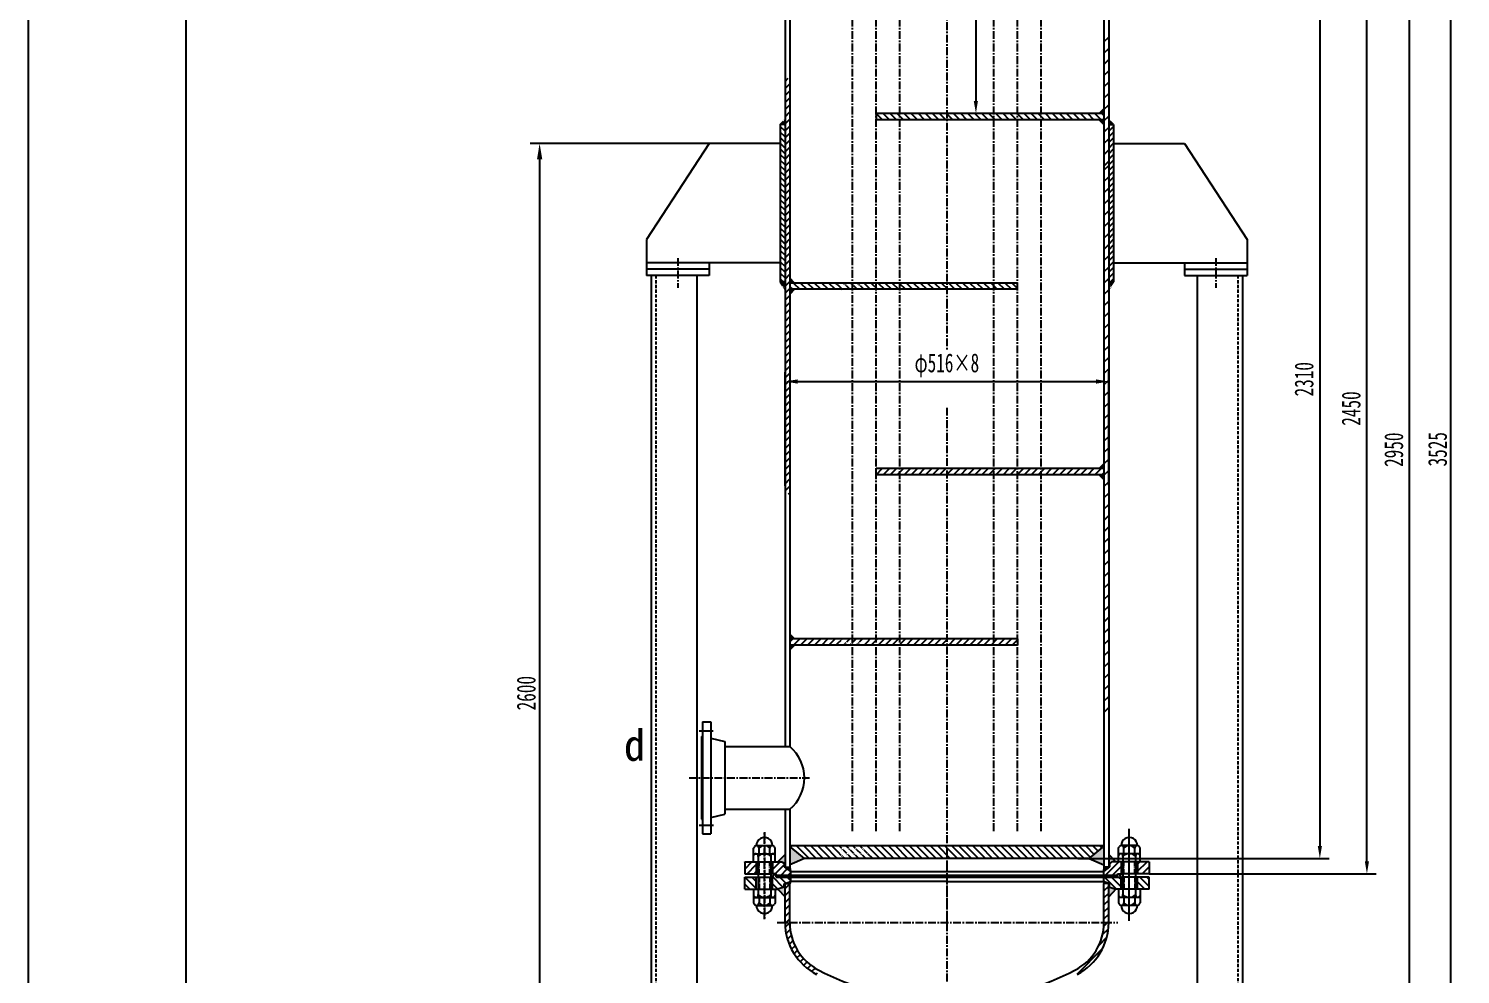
# Model space of a CAD drawing. Extents: x -3808 to -3214, y -2051 to -1631.
# Drawn here: x -3808.4 to -3580.6, y -1907.8 to -1757.4 of the extents above; entities that cross this region are included whole.
import ezdxf

# ---------------------------------------------------------------- set-up
doc = ezdxf.new("R2010")
doc.units = 0
doc.header["$MEASUREMENT"] = 0
for name, pattern in [('ACAD_ISO02W100', [15, 12, -3]), ('CENTER', [2, 1.25, -0.25, 0.25, -0.25]), ('CENTER2', [1.125, 0.75, -0.125, 0.125, -0.125]), ('DASHED', [0.75, 0.5, -0.25])]:
    doc.linetypes.add(name, pattern=pattern)
doc.layers.get('0').update_dxf_attribs({"linetype": 'CONTINUOUS'})
doc.layers.get('DEFPOINTS').update_dxf_attribs({"linetype": 'CONTINUOUS'})
for name, color, linetype in [('1', 1, 'CENTER2'), ('3', 5, 'CENTER'), ('4', 4, 'CONTINUOUS'), ('BORDER', 2, 'ACAD_ISO02W100')]:
    doc.layers.add(name, color=color, linetype=linetype)
doc.styles.get("Standard").update_dxf_attribs({"font": 'SimSun.ttf', "width": 0.67})
doc.styles.add('STYLE1', font='SimSun.ttf', dxfattribs={"width": 0.67})
doc.dimstyles.new('STANDARD$0', dxfattribs={"dimscale": 8, "dimtxt": 3, "dimasz": 2, "dimexe": 1.5, "dimexo": 0, "dimgap": 1, "dimtad": 1, "dimdec": 1, "dimdsep": 46, "dimtxsty": 'STYLE1', "dimcen": 0, "dimclrd": 4, "dimclre": 4, "dimclrt": 4, "dimadec": 0, "dimazin": 0, "dimtfac": 1, "dimtdec": 4, "dimtmove": 0, "dimatfit": 0, "dimfxl": 0, "dimtolj": 1, "dimtzin": 0, "dimarcsym": 0})
pattern_1 = [(45, (-3844.4306, -2067.9234), (-0.561266, 0.561266), [])]
pattern_2 = [(135, (-3844.4306, -2067.9234), (-0.561266, -0.561266), [])]
pattern_3 = [(45, (-3822.14995, -2050.26454), (-0.561266, 0.561266), [])]
pattern_4 = [(45, (-3822.15, -2050.2645), (-0.8980256, 0.8980256), [])]

# ---------------------------------------------------------------- blocks, each defined once
blk = doc.blocks.new('*D84')
at = {"color": 4, "linetype": 'ByBlock'}
for p, q in [((-3657.51, -1732.34), (-3659.2, -1732.34)), ((-3657.7, -1734.34), (-3657.7, -1768.87)), ((-3655.63, -1770.87), (-3659.2, -1770.87))]:
    blk.add_line(p, q, dxfattribs=at)
for points in [[(-3658.04, -1734.34), (-3657.37, -1734.34), (-3657.7, -1732.34)], [(-3658.04, -1768.87), (-3657.37, -1768.87), (-3657.7, -1770.87)]]:
    blk.add_solid(points, dxfattribs=at)
at = {"layer": 'DEFPOINTS', "color": 0, "linetype": 'ByBlock'}
for p in [(-3657.51, -1732.34), (-3657.7, -1770.87), (-3655.63, -1770.87)]:
    blk.add_point(p, dxfattribs=at)
at = {"color": 4, "linetype": 'ByBlock', "insert": (-3660.2, -1749.3), "char_height": 3, "attachment_point": 5, "rotation": 90, "style": 'STYLE1'}
blk.add_mtext('\\A1;480', dxfattribs=at)
blk = doc.blocks.new('*D85')
at = {"color": 4, "linetype": 'ByBlock'}
for p, q in [((-3688.07, -1830.11), (-3688.07, -1812)), ((-3686.07, -1813.5), (-3638.57, -1813.5)), ((-3636.57, -1830.01), (-3636.57, -1812))]:
    blk.add_line(p, q, dxfattribs=at)
for points in [[(-3686.07, -1813.17), (-3686.07, -1813.84), (-3688.07, -1813.5)], [(-3638.57, -1813.17), (-3638.57, -1813.84), (-3636.57, -1813.5)]]:
    blk.add_solid(points, dxfattribs=at)
at = {"layer": 'DEFPOINTS', "color": 0, "linetype": 'ByBlock'}
for p in [(-3636.57, -1813.5), (-3688.07, -1830.11), (-3636.57, -1830.01)]:
    blk.add_point(p, dxfattribs=at)
at = {"color": 4, "linetype": 'ByBlock', "insert": (-3662.32, -1810.94), "char_height": 3, "attachment_point": 5, "style": 'STYLE1'}
blk.add_mtext('\\A1;φ516×8', dxfattribs=at)
blk = doc.blocks.new('*D88')
at = {"color": 4, "linetype": 'ByBlock'}
for p, q in [((-3700.13, -1775.64), (-3728.63, -1775.64)), ((-3727.13, -1778.14), (-3727.13, -1949.39)), ((-3700.13, -1951.89), (-3728.63, -1951.89))]:
    blk.add_line(p, q, dxfattribs=at)
for points in [[(-3727.54, -1778.14), (-3726.71, -1778.14), (-3727.13, -1775.64)], [(-3727.54, -1949.39), (-3726.71, -1949.39), (-3727.13, -1951.89)]]:
    blk.add_solid(points, dxfattribs=at)
at = {"layer": 'DEFPOINTS', "color": 0, "linetype": 'ByBlock'}
for p in [(-3700.13, -1775.64), (-3727.13, -1951.89), (-3700.13, -1951.89)]:
    blk.add_point(p, dxfattribs=at)
at = {"color": 4, "linetype": 'ByBlock', "insert": (-3729.25, -1863.07), "char_height": 3, "attachment_point": 5, "rotation": 90, "style": 'STYLE1'}
blk.add_mtext('\\A1;2600', dxfattribs=at)
blk = doc.blocks.new('*D93')
at = {"color": 4, "linetype": 'ByBlock'}
for p, q in [((-3599.64, -1707.64), (-3587.19, -1707.64)), ((-3588.69, -1910.81), (-3588.69, -1709.64)), ((-3600.34, -1912.81), (-3587.19, -1912.81))]:
    blk.add_line(p, q, dxfattribs=at)
for points in [[(-3589.02, -1709.64), (-3588.35, -1709.64), (-3588.69, -1707.64)], [(-3589.02, -1910.81), (-3588.35, -1910.81), (-3588.69, -1912.81)]]:
    blk.add_solid(points, dxfattribs=at)
at = {"layer": 'DEFPOINTS', "color": 0, "linetype": 'ByBlock'}
for p in [(-3599.64, -1707.64), (-3588.69, -1707.64), (-3600.34, -1912.81)]:
    blk.add_point(p, dxfattribs=at)
at = {"color": 4, "linetype": 'ByBlock', "insert": (-3591.19, -1824.35), "char_height": 3, "attachment_point": 5, "rotation": 90, "style": 'STYLE1'}
blk.add_mtext('\\A1;2950', dxfattribs=at)
blk = doc.blocks.new('*D94')
at = {"color": 4, "linetype": 'ByBlock'}
for p, q in [((-3644.53, -1692.79), (-3580.61, -1692.79)), ((-3582.11, -1949.39), (-3582.11, -1695.29)), ((-3590.02, -1951.89), (-3580.61, -1951.89))]:
    blk.add_line(p, q, dxfattribs=at)
for points in [[(-3582.52, -1695.29), (-3581.69, -1695.29), (-3582.11, -1692.79)], [(-3582.52, -1949.39), (-3581.69, -1949.39), (-3582.11, -1951.89)]]:
    blk.add_solid(points, dxfattribs=at)
at = {"layer": 'DEFPOINTS', "color": 0, "linetype": 'ByBlock'}
for p in [(-3644.53, -1692.79), (-3582.11, -1692.79), (-3590.02, -1951.89)]:
    blk.add_point(p, dxfattribs=at)
at = {"color": 4, "linetype": 'ByBlock', "insert": (-3584.23, -1824.28), "char_height": 3, "attachment_point": 5, "rotation": 90, "style": 'STYLE1'}
blk.add_mtext('\\A1;3525', dxfattribs=at)
blk = doc.blocks.new('*D95')
at = {"color": 4, "linetype": 'ByBlock'}
for p, q in [((-3624.12, -1728.54), (-3593.98, -1728.54)), ((-3595.48, -1889.79), (-3595.48, -1730.54)), ((-3630.15, -1891.79), (-3593.98, -1891.79))]:
    blk.add_line(p, q, dxfattribs=at)
for points in [[(-3595.81, -1730.54), (-3595.14, -1730.54), (-3595.48, -1728.54)], [(-3595.81, -1889.79), (-3595.14, -1889.79), (-3595.48, -1891.79)]]:
    blk.add_solid(points, dxfattribs=at)
at = {"layer": 'DEFPOINTS', "color": 0, "linetype": 'ByBlock'}
for p in [(-3624.12, -1728.54), (-3595.48, -1728.54), (-3630.15, -1891.79)]:
    blk.add_point(p, dxfattribs=at)
at = {"color": 4, "linetype": 'ByBlock', "insert": (-3597.98, -1817.8), "char_height": 3, "attachment_point": 5, "rotation": 90, "style": 'STYLE1'}
blk.add_mtext('\\A1;2450', dxfattribs=at)
blk = doc.blocks.new('*D100')
at = {"color": 4, "linetype": 'ByBlock'}
for p, q in [((-3641.49, -1732.34), (-3601.47, -1732.34)), ((-3602.97, -1734.34), (-3602.97, -1887.37)), ((-3641.49, -1889.37), (-3601.47, -1889.37))]:
    blk.add_line(p, q, dxfattribs=at)
for points in [[(-3603.3, -1734.34), (-3602.63, -1734.34), (-3602.97, -1732.34)], [(-3603.3, -1887.37), (-3602.63, -1887.37), (-3602.97, -1889.37)]]:
    blk.add_solid(points, dxfattribs=at)
at = {"layer": 'DEFPOINTS', "color": 0, "linetype": 'ByBlock'}
for p in [(-3641.49, -1732.34), (-3641.49, -1889.37), (-3602.97, -1889.37)]:
    blk.add_point(p, dxfattribs=at)
at = {"color": 4, "linetype": 'ByBlock', "insert": (-3605.47, -1813.14), "char_height": 3, "attachment_point": 5, "rotation": 90, "style": 'STYLE1'}
blk.add_mtext('\\A1;2310', dxfattribs=at)

msp = doc.modelspace()

# ---------------------------------------------------------------- hatches: boundary and pattern name
at = {"layer": '1'}
h = msp.add_hatch(dxfattribs=at)
h.set_pattern_fill('ANSI31', color=256, scale=0.4, style=0)
h.set_pattern_definition(pattern_4)
h.paths.add_polyline_path([(-3636.572, -1758.358), (-3637.322, -1758.358), (-3637.322, -1759.178), (-3637.322, -1773.549), (-3636.572, -1773.549)])
h = msp.add_hatch(dxfattribs=at)
h.set_pattern_fill('ANSI31', color=256, scale=0.25, style=0)
h.set_pattern_definition(pattern_3)
h.paths.add_polyline_path([(-3687.322, -1765.265), (-3688.072, -1765.265), (-3688.072, -1793.589), (-3687.322, -1793.15)])
h = msp.add_hatch(color=256, dxfattribs=at)
h.paths.add_polyline_path([(-3637.322, -1770.868), (-3637.322, -1770.118), (-3638.072, -1770.868)])
h.paths.add_polyline_path([(-3638.072, -1771.868), (-3637.322, -1772.618), (-3637.322, -1771.868)])
for points in [[(-3688.072, -1772.64), (-3688.822, -1772.64), (-3688.072, -1771.876)], [(-3636.572, -1772.64), (-3635.822, -1772.64), (-3636.572, -1771.876)], [(-3688.822, -1797.64), (-3688.072, -1797.64), (-3688.072, -1798.817)], [(-3635.822, -1797.64), (-3636.572, -1797.64), (-3636.572, -1798.817)], [(-3687.322, -1890.371), (-3684.986, -1889.371), (-3687.072, -1887.621), (-3687.072, -1887.371), (-3687.322, -1887.371)], [(-3637.322, -1890.371), (-3637.322, -1887.371), (-3637.572, -1887.371), (-3637.572, -1887.621), (-3639.657, -1889.371)], [(-3688.072, -1890.215), (-3688.197, -1890.135), (-3688.197, -1890.684), (-3687.23, -1891.407), (-3687.322, -1890.748), (-3688.072, -1890.748)], [(-3636.447, -1890.684), (-3636.447, -1890.135), (-3636.572, -1890.215), (-3636.572, -1890.748), (-3637.322, -1890.748), (-3637.413, -1891.407)]]:
    msp.add_hatch(color=256, dxfattribs=at).paths.add_polyline_path(points)
h = msp.add_hatch(dxfattribs=at)
h.set_pattern_fill('ANSI31', color=256, scale=0.25, angle=90, style=0)
h.set_pattern_definition([(135, (-4165.4668, -2025.476), (-0.561266, -0.561266), [])])
h.paths.add_polyline_path([(-3669.822, -1771.868), (-3669.822, -1770.868), (-3673.572, -1770.868), (-3673.572, -1771.868)])
h.paths.add_polyline_path([(-3669.822, -1770.868), (-3669.822, -1771.868), (-3662.322, -1771.868), (-3662.322, -1770.868)])
h.paths.add_polyline_path([(-3662.322, -1770.868), (-3662.322, -1771.868), (-3654.822, -1771.868), (-3654.822, -1770.868)])
h.paths.add_polyline_path([(-3654.822, -1770.868), (-3654.822, -1771.868), (-3651.072, -1771.868), (-3651.072, -1770.868)])
h.paths.add_polyline_path([(-3651.072, -1770.868), (-3651.072, -1771.868), (-3647.322, -1771.868), (-3647.322, -1770.868)])
h.paths.add_polyline_path([(-3647.322, -1770.868), (-3647.322, -1771.868), (-3637.322, -1771.868), (-3637.322, -1770.868)])
h = msp.add_hatch(dxfattribs=at)
h.set_pattern_fill('ANSI31', color=256, scale=0.2, style=0)
h.set_pattern_definition([(135, (-3485.56776, -2031.8556), (0.4490128, 0.4490128), [])])
h.paths.add_polyline_path([(-3688.822, -1772.64), (-3688.072, -1772.64), (-3688.072, -1797.64), (-3688.822, -1797.64)])
h = msp.add_hatch(dxfattribs=at)
h.set_pattern_fill('ANSI31', color=256, scale=0.4, style=0)
h.set_pattern_definition(pattern_4)
edge = h.paths.add_edge_path()
edge.add_line((-3637.322, -1779.16), (-3636.572, -1779.16))
edge.add_line((-3636.572, -1779.16), (-3636.572, -1773.566))
edge.add_spline(control_points=[(-3636.572, -1773.566), (-3636.821, -1773.556), (-3637.071, -1773.547), (-3637.322, -1773.539)], knot_values=[53.1262942, 53.1262942, 53.1262942, 53.1262942, 53.9063796, 53.9063796, 53.9063796, 53.9063796], degree=3, periodic=0)
edge.add_line((-3637.322, -1773.539), (-3637.322, -1779.16))
h = msp.add_hatch(dxfattribs=at)
h.set_pattern_fill('ANSI31', color=256, scale=0.2, style=0)
h.set_pattern_definition([(45, (-3839.0753, -2031.8556), (-0.4490128, 0.4490128), [])])
h.paths.add_polyline_path([(-3635.822, -1772.64), (-3636.572, -1772.64), (-3636.572, -1797.64), (-3635.822, -1797.64)])
h = msp.add_hatch(dxfattribs=at)
h.set_pattern_fill('ANSI31', color=256, scale=0.4, style=0)
h.set_pattern_definition([(45, (-4508.3864, -2164.2451), (-0.8980256, 0.8980256), [])])
edge = h.paths.add_edge_path()
edge.add_spline(control_points=[(-3636.572, -1778.412), (-3636.821, -1778.402), (-3637.071, -1778.393), (-3637.322, -1778.385)], knot_values=[53.1262942, 53.1262942, 53.1262942, 53.1262942, 53.9063796, 53.9063796, 53.9063796, 53.9063796], degree=3, periodic=0)
edge.add_line((-3637.322, -1778.385), (-3637.322, -1800.64))
edge.add_line((-3637.322, -1800.64), (-3637.322, -1866.14))
edge.add_line((-3637.322, -1866.14), (-3636.572, -1866.14))
edge.add_line((-3636.572, -1866.14), (-3636.572, -1800.64))
edge.add_line((-3636.572, -1800.64), (-3636.572, -1778.412))
h = msp.add_hatch(dxfattribs=at)
h.set_pattern_fill('ANSI31', color=256, scale=0.25, style=0)
h.set_pattern_definition(pattern_3)
h.paths.add_polyline_path([(-3688.072, -1831.572), (-3687.322, -1831.399), (-3687.322, -1800.64), (-3687.322, -1790.047), (-3688.072, -1790.528), (-3688.072, -1800.64)])
h = msp.add_hatch(color=256, dxfattribs=at)
h.paths.add_polyline_path([(-3687.322, -1797.089), (-3687.322, -1797.839), (-3686.572, -1797.839)])
h.paths.add_polyline_path([(-3686.572, -1798.839), (-3687.322, -1798.839), (-3687.322, -1799.589)])
h = msp.add_hatch(dxfattribs=at)
h.set_pattern_fill('ANSI31', color=256, scale=0.25, angle=90, style=0)
h.set_pattern_definition([(135, (-4165.4668, -2013.9465), (-0.561266, -0.561266), [])])
h.paths.add_polyline_path([(-3687.322, -1797.839), (-3687.322, -1798.839), (-3679.697, -1798.839), (-3679.697, -1797.839)])
h.paths.add_polyline_path([(-3674.947, -1797.839), (-3674.947, -1798.839), (-3673.572, -1798.839), (-3673.572, -1797.839)])
h.paths.add_polyline_path([(-3673.572, -1797.839), (-3673.572, -1798.839), (-3669.822, -1798.839), (-3669.822, -1797.839)])
h.paths.add_polyline_path([(-3669.822, -1797.839), (-3669.822, -1798.839), (-3662.322, -1798.839), (-3662.322, -1797.839)])
h.paths.add_polyline_path([(-3662.322, -1797.839), (-3662.322, -1798.839), (-3654.822, -1798.839), (-3654.822, -1797.839)])
h.paths.add_polyline_path([(-3654.822, -1797.839), (-3654.822, -1798.839), (-3651.072, -1798.839), (-3651.072, -1797.839)])
h = msp.add_hatch(color=256, dxfattribs=at)
h.paths.add_polyline_path([(-3637.322, -1828.359), (-3637.322, -1829.109), (-3638.072, -1828.359)])
h.paths.add_polyline_path([(-3638.072, -1827.359), (-3637.322, -1826.609), (-3637.322, -1827.359)])
h = msp.add_hatch(dxfattribs=at)
h.set_pattern_fill('ANSI31', color=256, scale=0.25, angle=90, style=0)
h.set_pattern_definition([(225, (-4165.4668, -1573.7515), (-0.561266, 0.561266), [])])
h.paths.add_polyline_path([(-3669.822, -1827.359), (-3669.822, -1828.359), (-3673.572, -1828.359), (-3673.572, -1827.359)])
h.paths.add_polyline_path([(-3669.822, -1828.359), (-3669.822, -1827.359), (-3662.322, -1827.359), (-3662.322, -1828.359)])
h.paths.add_polyline_path([(-3662.322, -1828.359), (-3662.322, -1827.359), (-3654.822, -1827.359), (-3654.822, -1828.359)])
h.paths.add_polyline_path([(-3654.822, -1828.359), (-3654.822, -1827.359), (-3651.072, -1827.359), (-3651.072, -1828.359)])
h.paths.add_polyline_path([(-3651.072, -1828.359), (-3651.072, -1827.359), (-3647.322, -1827.359), (-3647.322, -1828.359)])
h.paths.add_polyline_path([(-3647.322, -1828.359), (-3647.322, -1827.359), (-3637.322, -1827.359), (-3637.322, -1828.359)])
h = msp.add_hatch(color=256, dxfattribs=at)
h.paths.add_polyline_path([(-3687.322, -1856.189), (-3687.322, -1855.439), (-3686.572, -1855.439)])
h.paths.add_polyline_path([(-3686.572, -1854.439), (-3687.322, -1854.439), (-3687.322, -1853.689)])
h = msp.add_hatch(dxfattribs=at)
h.set_pattern_fill('ANSI31', color=256, scale=0.25, angle=90, style=0)
h.set_pattern_definition([(225, (-4165.4668, -1639.3307), (-0.561266, 0.561266), [])])
h.paths.add_polyline_path([(-3687.322, -1855.439), (-3687.322, -1854.439), (-3679.697, -1854.439), (-3679.697, -1855.439)])
h.paths.add_polyline_path([(-3674.947, -1855.439), (-3674.947, -1854.439), (-3673.572, -1854.439), (-3673.572, -1855.439)])
h.paths.add_polyline_path([(-3673.572, -1855.439), (-3673.572, -1854.439), (-3669.822, -1854.439), (-3669.822, -1855.439)])
h.paths.add_polyline_path([(-3669.822, -1855.439), (-3669.822, -1854.439), (-3662.322, -1854.439), (-3662.322, -1855.439)])
h.paths.add_polyline_path([(-3662.322, -1855.439), (-3662.322, -1854.439), (-3654.822, -1854.439), (-3654.822, -1855.439)])
h.paths.add_polyline_path([(-3654.822, -1855.439), (-3654.822, -1854.439), (-3651.072, -1854.439), (-3651.072, -1855.439)])
h = msp.add_hatch(color=256, dxfattribs=at)
h.paths.add_polyline_path([(-3688.072, -1888.76), (-3688.072, -1888.704), (-3689.229, -1889.885), (-3688.586, -1889.885), (-3688.072, -1890.215)])
h.paths.add_polyline_path([(-3688.072, -1893.894), (-3689.23, -1894.26), (-3688.072, -1895.441)])
h = msp.add_hatch(dxfattribs=at)
h.set_pattern_fill('ANSI31', color=256, scale=0.25, angle=90, style=0)
h.set_pattern_definition([(135, (-4508.3864, -2196.7261), (-0.561266, -0.561266), [])])
h.paths.add_polyline_path([(-3680.009, -1889.371), (-3679.697, -1889.058), (-3679.697, -1887.371), (-3687.072, -1887.371), (-3687.072, -1887.621), (-3684.986, -1889.371)])
h.paths.add_polyline_path([(-3674.947, -1887.371), (-3674.947, -1889.058), (-3674.634, -1889.371), (-3673.572, -1889.371), (-3673.572, -1887.371)])
h.paths.add_polyline_path([(-3673.572, -1887.371), (-3673.572, -1889.371), (-3669.822, -1889.371), (-3669.822, -1887.371)])
h.paths.add_polyline_path([(-3669.822, -1887.371), (-3669.822, -1889.371), (-3662.322, -1889.371), (-3662.322, -1887.371)])
h.paths.add_polyline_path([(-3662.322, -1887.371), (-3662.322, -1889.371), (-3654.822, -1889.371), (-3654.822, -1887.371)])
h.paths.add_polyline_path([(-3654.822, -1887.371), (-3654.822, -1889.371), (-3651.072, -1889.371), (-3651.072, -1887.371)])
h.paths.add_polyline_path([(-3651.072, -1887.371), (-3651.072, -1889.371), (-3647.322, -1889.371), (-3647.322, -1887.371)])
h.paths.add_polyline_path([(-3647.322, -1887.371), (-3647.322, -1889.371), (-3639.657, -1889.371), (-3637.572, -1887.621), (-3637.572, -1887.371)])
h = msp.add_hatch(color=256, dxfattribs=at)
h.paths.add_polyline_path([(-3636.572, -1888.704), (-3636.572, -1890.215), (-3636.057, -1889.885), (-3635.414, -1889.885)])
h.paths.add_polyline_path([(-3635.413, -1894.26), (-3636.572, -1893.894), (-3636.572, -1895.441)])
h = msp.add_hatch(dxfattribs=at)
h.set_pattern_fill('ANSI31', color=256, scale=0.25, style=0)
h.set_pattern_definition(pattern_1)
h.paths.add_polyline_path([(-3692.656, -1891.789), (-3692.656, -1889.885), (-3693.067, -1889.885), (-3694.494, -1889.885), (-3694.494, -1891.789)])
h.paths.add_polyline_path([(-3689.5, -1891.789), (-3689.5, -1892.05), (-3687.23, -1892.05), (-3687.23, -1891.407), (-3688.197, -1890.684), (-3688.197, -1890.135), (-3688.586, -1889.885), (-3690.049, -1889.885), (-3690.049, -1891.789)])
h = msp.add_hatch(dxfattribs=at)
h.set_pattern_fill('ANSI31', color=256, scale=0.25, style=0)
h.set_pattern_definition(pattern_1)
h.paths.add_polyline_path([(-3630.149, -1889.885), (-3631.987, -1889.885), (-3631.987, -1891.789), (-3630.149, -1891.789)])
h.paths.add_polyline_path([(-3634.594, -1889.885), (-3635.005, -1889.885), (-3636.057, -1889.885), (-3636.447, -1890.135), (-3636.447, -1890.684), (-3637.413, -1891.407), (-3637.413, -1892.05), (-3635.144, -1892.05), (-3635.144, -1891.789), (-3634.594, -1891.789)])
h = msp.add_hatch(dxfattribs=at)
h.set_pattern_fill('ANSI31', color=256, scale=0.25, angle=90, style=0)
h.set_pattern_definition(pattern_2)
h.paths.add_polyline_path([(-3692.656, -1892.329), (-3694.494, -1892.329), (-3694.494, -1894.26), (-3692.656, -1894.26)])
h.paths.add_polyline_path([(-3688.197, -1893.393), (-3687.23, -1893.015), (-3687.23, -1892.329), (-3689.5, -1892.329), (-3689.5, -1891.789), (-3689.737, -1891.789), (-3690.049, -1892.329), (-3690.049, -1894.26), (-3689.23, -1894.26), (-3688.197, -1893.934)])
h = msp.add_hatch(dxfattribs=at)
h.set_pattern_fill('ANSI37', color=256, scale=0.1, style=0)
h.set_pattern_definition([(135, (-3480.21247, -2231.62148), (0.2245064, 0.2245064), []), (45, (-3480.21247, -2231.62148), (0.2245064, -0.2245064), [])])
h.paths.add_polyline_path([(-3689.5, -1892.05), (-3687.23, -1892.05), (-3687.23, -1892.329), (-3689.5, -1892.329)])
h = msp.add_hatch(color=256, dxfattribs=at)
h.paths.add_polyline_path([(-3687.322, -1893.344), (-3687.23, -1893.015), (-3688.07, -1893.344)])
h.paths.add_polyline_path([(-3688.072, -1893.344), (-3688.197, -1893.393), (-3688.197, -1893.934), (-3688.072, -1893.894)])
h = msp.add_hatch(dxfattribs=at)
h.set_pattern_fill('ANSI31', color=256, scale=0.25, angle=90, style=0)
h.set_pattern_definition([(45, (-3480.2125, -2067.9234), (0.561266, -0.561266), [])])
h.paths.add_polyline_path([(-3688.072, -1893.344), (-3687.322, -1893.015), (-3687.322, -1899.562), (-3688.072, -1899.562)])
h = msp.add_hatch(dxfattribs=at)
h.set_pattern_fill('ANSI37', color=256, scale=0.1, style=0)
h.set_pattern_definition([(45, (-3844.4306, -2231.62148), (-0.2245064, 0.2245064), []), (135, (-3844.4306, -2231.62148), (-0.2245064, -0.2245064), [])])
h.paths.add_polyline_path([(-3635.144, -1892.05), (-3637.413, -1892.05), (-3637.413, -1892.329), (-3635.144, -1892.329)])
h = msp.add_hatch(dxfattribs=at)
h.set_pattern_fill('ANSI31', color=256, scale=0.25, angle=90, style=0)
h.set_pattern_definition(pattern_2)
h.paths.add_polyline_path([(-3631.987, -1894.26), (-3630.149, -1894.26), (-3630.149, -1892.329), (-3631.987, -1892.329)])
h.paths.add_polyline_path([(-3634.594, -1892.329), (-3637.413, -1892.329), (-3637.413, -1893.015), (-3636.447, -1893.393), (-3636.447, -1893.934), (-3635.413, -1894.26), (-3634.594, -1894.26)])
h = msp.add_hatch(color=256, dxfattribs=at)
h.paths.add_polyline_path([(-3637.413, -1893.015), (-3637.322, -1893.344), (-3636.573, -1893.344)])
h.paths.add_polyline_path([(-3636.447, -1893.393), (-3636.572, -1893.344), (-3636.572, -1893.894), (-3636.447, -1893.934)])
h = msp.add_hatch(dxfattribs=at)
h.set_pattern_fill('ANSI31', color=256, scale=0.25, style=0)
h.set_pattern_definition(pattern_1)
h.paths.add_polyline_path([(-3636.572, -1893.344), (-3637.322, -1893.344), (-3637.322, -1899.562), (-3636.572, -1899.562)])
h = msp.add_hatch(dxfattribs=at)
h.set_pattern_fill('ANSI31', color=256, scale=0.25, style=0)
h.set_pattern_definition(pattern_1)
h.paths.add_polyline_path([(-3687.322, -1899.562), (-3688.072, -1899.562, 0.2809523), (-3683.051, -1907.791), (-3682.708, -1907.124, -0.2809523)])
h = msp.add_hatch(dxfattribs=at)
h.set_pattern_fill('ANSI31', color=256, scale=0.25, style=0)
h.set_pattern_definition(pattern_1)
h.paths.add_polyline_path([(-3636.572, -1899.562), (-3637.322, -1899.562, -0.2809523), (-3641.935, -1907.124), (-3641.592, -1907.791, 0.2809523)])

# ---------------------------------------------------------------- linework, layer by layer
for p, q in [((-3688.072, -1729.646), (-3688.072, -1765.265)), ((-3687.322, -1729.646), (-3687.322, -1765.265)), ((-3637.322, -1751.874), (-3637.322, -1800.64)), ((-3636.572, -1751.874), (-3636.572, -1800.64)), ((-3688.072, -1765.265), (-3688.072, -1800.64)), ((-3687.322, -1765.265), (-3687.322, -1800.64)), ((-3638.072, -1770.868), (-3637.322, -1770.118)), ((-3637.322, -1770.868), (-3673.572, -1770.868)), ((-3673.572, -1770.868), (-3673.572, -1771.868)), ((-3637.322, -1771.868), (-3673.572, -1771.868)), ((-3638.072, -1771.868), (-3637.322, -1772.618)), ((-3688.822, -1772.64), (-3688.822, -1797.64)), ((-3635.822, -1772.64), (-3635.822, -1797.64)), ((-3710.134, -1790.89), (-3710.134, -1795.64)), ((-3614.509, -1790.89), (-3614.509, -1795.64)), ((-3700.134, -1794.64), (-3700.134, -1795.64)), ((-3624.509, -1794.64), (-3624.509, -1795.64)), ((-3710.134, -1795.64), (-3710.134, -1796.64)), ((-3700.134, -1795.64), (-3700.134, -1796.64)), ((-3686.572, -1797.839), (-3687.322, -1797.089)), ((-3624.509, -1795.64), (-3624.509, -1796.64)), ((-3614.509, -1795.64), (-3614.509, -1796.64)), ((-3679.697, -1797.839), (-3687.322, -1797.839)), ((-3679.697, -1798.839), (-3687.322, -1798.839)), ((-3686.572, -1798.839), (-3687.322, -1799.589)), ((-3674.947, -1797.839), (-3679.697, -1797.839)), ((-3674.947, -1798.839), (-3679.697, -1798.839)), ((-3651.072, -1797.839), (-3674.947, -1797.839)), ((-3651.072, -1797.839), (-3674.947, -1797.839)), ((-3651.072, -1798.839), (-3674.947, -1798.839)), ((-3651.072, -1798.839), (-3651.072, -1797.839)), ((-3688.072, -1800.64), (-3688.072, -1871.574)), ((-3687.322, -1800.64), (-3687.322, -1871.574)), ((-3637.322, -1800.64), (-3637.322, -1890.748)), ((-3636.572, -1800.64), (-3636.572, -1890.756)), ((-3638.072, -1827.359), (-3637.322, -1826.609)), ((-3637.322, -1827.359), (-3673.572, -1827.359)), ((-3673.572, -1828.359), (-3673.572, -1827.359)), ((-3637.322, -1828.359), (-3673.572, -1828.359)), ((-3638.072, -1828.359), (-3637.322, -1829.109)), ((-3686.572, -1854.439), (-3687.322, -1853.689)), ((-3679.697, -1854.439), (-3687.322, -1854.439)), ((-3674.947, -1854.439), (-3679.697, -1854.439)), ((-3651.072, -1854.439), (-3674.947, -1854.439)), ((-3651.072, -1854.439), (-3651.072, -1855.439)), ((-3679.697, -1855.439), (-3687.322, -1855.439)), ((-3686.572, -1855.439), (-3687.322, -1856.189)), ((-3674.947, -1855.439), (-3679.697, -1855.439)), ((-3651.072, -1855.439), (-3674.947, -1855.439)), ((-3651.072, -1855.439), (-3674.947, -1855.439)), ((-3688.072, -1881.511), (-3688.072, -1890.748)), ((-3687.322, -1881.511), (-3687.322, -1887.824)), ((-3693.067, -1887.742), (-3692.94, -1887.489)), ((-3693.067, -1888.599), (-3689.638, -1888.599)), ((-3692.608, -1887.313), (-3690.101, -1887.313)), ((-3689.638, -1887.742), (-3689.765, -1887.489)), ((-3689.23, -1889.885), (-3688.072, -1888.704)), ((-3674.947, -1887.371), (-3687.322, -1887.371)), ((-3687.322, -1887.665), (-3687.322, -1890.748)), ((-3687.072, -1887.621), (-3687.072, -1887.371)), ((-3684.986, -1889.371), (-3687.072, -1887.621)), ((-3637.322, -1887.371), (-3674.947, -1887.371)), ((-3639.657, -1889.371), (-3637.572, -1887.621)), ((-3637.572, -1887.621), (-3637.572, -1887.371)), ((-3635.413, -1889.885), (-3636.572, -1888.704)), ((-3635.005, -1887.742), (-3634.878, -1887.489)), ((-3631.576, -1888.599), (-3635.005, -1888.599)), ((-3632.035, -1887.313), (-3634.542, -1887.313)), ((-3631.576, -1887.742), (-3631.703, -1887.489)), ((-3693.067, -1889.885), (-3689.638, -1889.885)), ((-3688.072, -1890.748), (-3687.322, -1890.748)), ((-3684.986, -1889.371), (-3687.322, -1890.371)), ((-3674.634, -1889.371), (-3684.986, -1889.371)), ((-3639.657, -1889.371), (-3674.634, -1889.371)), ((-3639.657, -1889.371), (-3637.322, -1890.371)), ((-3636.572, -1890.748), (-3637.322, -1890.748)), ((-3631.576, -1889.885), (-3635.005, -1889.885)), ((-3687.23, -1891.407), (-3637.413, -1891.407)), ((-3687.23, -1892.329), (-3687.23, -1893.015)), ((-3637.413, -1892.329), (-3637.413, -1893.015)), ((-3693.067, -1895.545), (-3689.638, -1895.545)), ((-3689.23, -1894.26), (-3688.072, -1895.441)), ((-3688.072, -1893.344), (-3687.322, -1893.344)), ((-3636.572, -1893.344), (-3637.322, -1893.344)), ((-3635.413, -1894.26), (-3636.572, -1895.441)), ((-3631.576, -1895.545), (-3635.005, -1895.545)), ((-3693.067, -1896.403), (-3692.94, -1896.655)), ((-3692.608, -1896.831), (-3690.101, -1896.831)), ((-3689.638, -1896.403), (-3689.765, -1896.655)), ((-3635.005, -1896.403), (-3634.878, -1896.655)), ((-3632.035, -1896.831), (-3634.542, -1896.831)), ((-3631.576, -1896.403), (-3631.703, -1896.655))]:
    msp.add_line(p, q)
at = {"color": 7}
for p, q in [((-3688.072, -1772.64), (-3688.822, -1772.64)), ((-3636.572, -1772.64), (-3635.822, -1772.64)), ((-3700.134, -1775.64), (-3710.134, -1790.89)), ((-3688.822, -1775.64), (-3700.134, -1775.64)), ((-3635.822, -1775.64), (-3624.509, -1775.64)), ((-3624.509, -1775.64), (-3614.509, -1790.89)), ((-3688.822, -1794.64), (-3710.134, -1794.64)), ((-3635.822, -1794.64), (-3614.509, -1794.64)), ((-3700.134, -1795.64), (-3710.134, -1795.64)), ((-3700.134, -1796.64), (-3710.134, -1796.64)), ((-3624.509, -1795.64), (-3614.509, -1795.64)), ((-3624.509, -1796.64), (-3614.509, -1796.64)), ((-3688.072, -1797.64), (-3688.822, -1797.64)), ((-3636.572, -1797.64), (-3635.822, -1797.64)), ((-3694.494, -1889.885), (-3688.586, -1889.885)), ((-3694.494, -1889.885), (-3694.494, -1891.789)), ((-3692.656, -1889.885), (-3692.656, -1891.789)), ((-3690.049, -1889.885), (-3690.049, -1891.789)), ((-3688.586, -1889.885), (-3688.072, -1890.215)), ((-3688.197, -1890.135), (-3688.197, -1890.684)), ((-3688.197, -1890.135), (-3688.197, -1890.684)), ((-3688.197, -1890.684), (-3687.23, -1891.407)), ((-3688.072, -1888.76), (-3688.072, -1890.748)), ((-3687.322, -1888.76), (-3687.322, -1890.748)), ((-3636.447, -1890.684), (-3637.413, -1891.407)), ((-3637.322, -1888.76), (-3637.322, -1890.748)), ((-3636.572, -1888.76), (-3636.572, -1890.748)), ((-3636.057, -1889.885), (-3636.572, -1890.215)), ((-3636.447, -1890.135), (-3636.447, -1890.684)), ((-3636.447, -1890.135), (-3636.447, -1890.684)), ((-3630.149, -1889.885), (-3636.057, -1889.885)), ((-3634.594, -1889.885), (-3634.594, -1891.789)), ((-3631.987, -1889.885), (-3631.987, -1891.789)), ((-3630.149, -1889.885), (-3630.149, -1891.789)), ((-3694.494, -1891.789), (-3692.361, -1891.789)), ((-3694.494, -1892.329), (-3692.361, -1892.329)), ((-3694.494, -1894.26), (-3694.494, -1892.329)), ((-3692.656, -1894.26), (-3692.656, -1892.329)), ((-3689.5, -1891.789), (-3690.344, -1891.789)), ((-3690.049, -1892.329), (-3690.344, -1892.329)), ((-3690.049, -1892.329), (-3689.737, -1891.789)), ((-3690.049, -1894.26), (-3690.049, -1892.329)), ((-3689.5, -1892.329), (-3689.5, -1891.789)), ((-3635.144, -1892.05), (-3689.5, -1892.05)), ((-3689.5, -1892.329), (-3634.299, -1892.329)), ((-3688.197, -1893.393), (-3687.23, -1893.015)), ((-3687.23, -1891.407), (-3687.23, -1892.05)), ((-3687.23, -1892.05), (-3687.23, -1892.329)), ((-3662.322, -1893.015), (-3687.23, -1893.015)), ((-3662.322, -1893.015), (-3637.413, -1893.015)), ((-3637.413, -1891.407), (-3637.413, -1892.05)), ((-3637.413, -1892.05), (-3637.413, -1892.329)), ((-3636.447, -1893.393), (-3637.413, -1893.015)), ((-3635.144, -1891.789), (-3634.299, -1891.789)), ((-3635.144, -1892.329), (-3635.144, -1891.789)), ((-3634.594, -1892.329), (-3634.906, -1891.789)), ((-3634.594, -1894.26), (-3634.594, -1892.329)), ((-3630.149, -1891.789), (-3632.282, -1891.789)), ((-3630.149, -1892.329), (-3632.282, -1892.329)), ((-3631.987, -1894.26), (-3631.987, -1892.329)), ((-3630.149, -1894.26), (-3630.149, -1892.329)), ((-3694.494, -1894.26), (-3689.23, -1894.26)), ((-3688.072, -1893.894), (-3689.23, -1894.26)), ((-3688.197, -1893.942), (-3688.197, -1893.393)), ((-3688.072, -1899.562), (-3688.072, -1893.344)), ((-3687.322, -1899.562), (-3687.322, -1893.344)), ((-3637.322, -1899.562), (-3637.322, -1893.344)), ((-3636.572, -1899.562), (-3636.572, -1893.344)), ((-3636.572, -1893.894), (-3635.413, -1894.26)), ((-3636.447, -1893.942), (-3636.447, -1893.393)), ((-3630.149, -1894.26), (-3635.413, -1894.26)), ((-3688.072, -1899.323), (-3688.072, -1896.948)), ((-3687.322, -1899.323), (-3687.322, -1896.948))]:
    msp.add_line(p, q, dxfattribs=at)
at = {"ltscale": 100}
for p, q in [((-3693.067, -1889.885), (-3693.067, -1887.742)), ((-3692.21, -1888.599), (-3692.21, -1887.742)), ((-3690.496, -1888.599), (-3690.496, -1887.742)), ((-3689.638, -1889.885), (-3689.638, -1887.742)), ((-3635.005, -1889.885), (-3635.005, -1887.742)), ((-3634.148, -1888.599), (-3634.148, -1887.742)), ((-3632.433, -1888.599), (-3632.433, -1887.742)), ((-3631.576, -1889.885), (-3631.576, -1887.742)), ((-3693.067, -1894.26), (-3693.067, -1896.403)), ((-3692.21, -1895.545), (-3692.21, -1896.403)), ((-3690.496, -1895.545), (-3690.496, -1896.403)), ((-3689.638, -1894.26), (-3689.638, -1896.403)), ((-3635.005, -1894.26), (-3635.005, -1896.403)), ((-3634.148, -1895.545), (-3634.148, -1896.403)), ((-3632.433, -1895.545), (-3632.433, -1896.403)), ((-3631.576, -1894.26), (-3631.576, -1896.403))]:
    msp.add_line(p, q, dxfattribs=at)
for centre, radius, start, end in [((-3691.411, -1876.542), 6.436, 309.45886, 50.54114), ((-3691.353, -1887.305), 1.283, 359.49925, 180.50075), ((-3633.29, -1887.305), 1.283, 359.49925, 180.50075), ((-3692.712, -1888.957), 0.358, 348.61675, 172.50008), ((-3692.609, -1887.714), 0.4, 355.95485, 148.8212), ((-3691.361, -1890.004), 1.41, 43.83231, 134.98437), ((-3691.353, -1888.385), 1.071, 36.8699, 143.1301), ((-3690.096, -1887.714), 0.4, 31.1788, 184.04515), ((-3689.993, -1888.957), 0.358, 7.49992, 191.38325), ((-3634.65, -1888.957), 0.358, 348.61675, 172.50008), ((-3634.547, -1887.714), 0.4, 355.95485, 148.8212), ((-3633.282, -1890.004), 1.41, 45.01563, 136.16769), ((-3633.29, -1888.385), 1.071, 36.8699, 143.1301), ((-3632.034, -1887.714), 0.4, 31.1788, 184.04515), ((-3631.931, -1888.957), 0.358, 7.49992, 191.38325), ((-3692.712, -1895.188), 0.358, 187.49992, 11.38325), ((-3691.361, -1894.141), 1.41, 225.01563, 316.16769), ((-3689.993, -1895.188), 0.358, 168.61675, 352.50008), ((-3634.65, -1895.188), 0.358, 187.49992, 11.38325), ((-3633.282, -1894.141), 1.41, 223.83231, 314.98437), ((-3631.931, -1895.188), 0.358, 168.61675, 352.50008), ((-3692.609, -1896.431), 0.4, 211.1788, 4.04515), ((-3691.353, -1896.839), 1.283, 179.49925, 0.50075), ((-3691.353, -1895.76), 1.071, 216.8699, 323.1301), ((-3690.096, -1896.431), 0.4, 175.95485, 328.8212), ((-3634.547, -1896.431), 0.4, 211.1788, 4.04515), ((-3633.29, -1896.839), 1.283, 179.49925, 0.50075), ((-3633.29, -1895.76), 1.071, 216.8699, 323.1301), ((-3632.034, -1896.431), 0.4, 175.95485, 328.8212)]:
    msp.add_arc(centre, radius, start, end)
at = {"color": 7}
for centre, radius, start, end in [((-3678.816, -1899.562), 9.255, 180, 242.77132), ((-3678.816, -1899.562), 8.505, 180, 242.77132), ((-3645.827, -1899.562), 8.505, 297.22868, 0), ((-3645.827, -1899.562), 9.255, 297.22868, 0), ((-3662.322, -1867.506), 44.556, 242.77132, 264.20346), ((-3662.322, -1867.506), 44.556, 275.79654, 297.22868), ((-3662.322, -1867.506), 44.556, 275.79654, 297.22868)]:
    msp.add_arc(centre, radius, start, end, dxfattribs=at)
at = {"layer": '1'}
for p, q in [((-3688.822, -1772.64), (-3688.072, -1771.876)), ((-3635.822, -1772.64), (-3636.572, -1771.876)), ((-3688.822, -1797.64), (-3688.072, -1798.817)), ((-3679.697, -1798.134), (-3678.974, -1798.839)), ((-3677.744, -1798.839), (-3678.744, -1797.839)), ((-3676.603, -1798.839), (-3677.603, -1797.839)), ((-3675.55, -1798.839), (-3676.55, -1797.839)), ((-3674.947, -1798.394), (-3675.465, -1797.839)), ((-3635.822, -1797.64), (-3636.572, -1798.817)), ((-3679.697, -1855.143), (-3678.974, -1854.439)), ((-3677.778, -1854.439), (-3678.778, -1855.439)), ((-3676.742, -1854.439), (-3677.742, -1855.439)), ((-3675.732, -1854.439), (-3676.732, -1855.439)), ((-3674.947, -1854.883), (-3675.465, -1855.439)), ((-3679.697, -1888.291), (-3678.635, -1889.371)), ((-3677.432, -1889.371), (-3679.483, -1887.371)), ((-3676.331, -1889.371), (-3678.381, -1887.371)), ((-3675.229, -1889.371), (-3677.279, -1887.371)), ((-3674.947, -1888.551), (-3676.156, -1887.371)), ((-3692.21, -1891.789), (-3692.21, -1889.885)), ((-3690.496, -1891.789), (-3690.496, -1889.885)), ((-3687.322, -1890.748), (-3687.23, -1891.407)), ((-3679.874, -1889.236), (-3679.748, -1889.371)), ((-3637.322, -1890.748), (-3637.413, -1891.407)), ((-3634.148, -1891.789), (-3634.148, -1889.885)), ((-3632.433, -1891.789), (-3632.433, -1889.885)), ((-3692.21, -1892.329), (-3692.21, -1894.26)), ((-3690.496, -1892.329), (-3690.496, -1894.26)), ((-3687.23, -1893.015), (-3687.322, -1893.344)), ((-3637.413, -1893.015), (-3637.322, -1893.344)), ((-3634.148, -1892.329), (-3634.148, -1894.26)), ((-3632.433, -1892.329), (-3632.433, -1894.26))]:
    msp.add_line(p, q, dxfattribs=at)
at = {"layer": '1', "color": 7, "linetype": 'Continuous'}
for p, q in [((-3702.884, -1795.64), (-3710.134, -1795.64)), ((-3709.384, -1796.64), (-3709.384, -1950.89)), ((-3702.134, -1796.64), (-3702.134, -1890.531)), ((-3622.509, -1796.64), (-3622.509, -1950.89)), ((-3621.759, -1795.64), (-3614.509, -1795.64)), ((-3615.259, -1796.64), (-3615.259, -1950.89)), ((-3702.134, -1854.39), (-3702.134, -1868.127)), ((-3702.134, -1886.653), (-3702.134, -1950.89)), ((-3692.361, -1889.027), (-3692.361, -1895.117)), ((-3690.344, -1889.027), (-3690.344, -1895.117)), ((-3634.299, -1889.027), (-3634.299, -1895.117)), ((-3632.282, -1889.027), (-3632.282, -1895.117)), ((-3692.361, -1891.789), (-3690.344, -1891.789)), ((-3692.361, -1892.329), (-3690.344, -1892.329)), ((-3632.282, -1891.789), (-3634.299, -1891.789)), ((-3632.282, -1892.329), (-3634.299, -1892.329))]:
    msp.add_line(p, q, dxfattribs=at)
at = {"layer": '1', "color": 2, "linetype": 'DASHED'}
for p, q in [((-3708.634, -1796.64), (-3708.634, -1950.89)), ((-3616.009, -1796.64), (-3616.009, -1950.89))]:
    msp.add_line(p, q, dxfattribs=at)
at = {"layer": '1', "color": 1, "linetype": 'CENTER2', "ltscale": 100}
for p, q in [((-3701.73, -1869.042), (-3699.498, -1869.042)), ((-3701.73, -1884.042), (-3699.466, -1884.042))]:
    msp.add_line(p, q, dxfattribs=at)
at = {"layer": '3'}
for p, q in [((-3662.322, -1690.351), (-3662.322, -1800.64)), ((-3677.322, -1885.015), (-3677.322, -1729.212)), ((-3673.572, -1885.015), (-3673.572, -1729.212)), ((-3669.822, -1885.015), (-3669.822, -1729.212)), ((-3654.822, -1885.015), (-3654.822, -1729.212)), ((-3651.072, -1885.015), (-3651.072, -1729.212)), ((-3647.322, -1885.015), (-3647.322, -1729.212)), ((-3705.134, -1793.862), (-3705.134, -1798.612)), ((-3619.509, -1793.862), (-3619.509, -1798.612)), ((-3662.322, -1800.64), (-3662.322, -1808.602)), ((-3662.322, -1817.674), (-3662.322, -1933.066)), ((-3703.323, -1876.542), (-3684.166, -1876.542)), ((-3691.353, -1899.035), (-3691.353, -1885.135)), ((-3691.353, -1885.181), (-3691.353, -1898.939)), ((-3633.29, -1899.301), (-3633.29, -1884.658)), ((-3633.29, -1899.049), (-3633.29, -1884.731)), ((-3662.322, -1888.248), (-3662.322, -1899.764)), ((-3689.322, -1899.562), (-3635.122, -1899.562))]:
    msp.add_line(p, q, dxfattribs=at)
at = {"layer": '4', "color": 7}
for p, q in [((-3701.231, -1867.636), (-3699.856, -1867.636)), ((-3701.231, -1867.636), (-3701.231, -1885.449)), ((-3699.856, -1867.636), (-3699.856, -1885.449)), ((-3701.356, -1869.949), (-3701.231, -1869.949)), ((-3701.356, -1869.949), (-3701.356, -1883.136)), ((-3699.856, -1870.246), (-3697.675, -1870.778)), ((-3697.675, -1870.778), (-3697.675, -1882.307)), ((-3697.675, -1871.574), (-3687.322, -1871.574)), ((-3697.675, -1881.511), (-3687.322, -1881.511)), ((-3701.356, -1883.136), (-3701.231, -1883.136)), ((-3699.856, -1882.839), (-3697.675, -1882.307)), ((-3701.231, -1885.449), (-3699.856, -1885.449))]:
    msp.add_line(p, q, dxfattribs=at)
at = {"layer": 'BORDER', "color": 1, "linetype": 'Continuous'}
msp.add_line((-3808.441, -2051.048), (-3808.441, -1631.048), dxfattribs=at)
at = {"layer": 'BORDER', "color": 7, "linetype": 'Continuous'}
msp.add_line((-3783.441, -1641.048), (-3783.441, -2041.048), dxfattribs=at)

# ---------------------------------------------------------------- texts
msp.add_text('d', height=5).set_placement((-3713.717, -1873.821))

# ---------------------------------------------------------------- dimensions: what is measured, and where the dimension line sits
at = {"layer": '1'}
for base, p1, p2, text, override, picture, middle in [((-3582.107, -1692.787), (-3590.025, -1951.89), (-3644.528, -1692.787), '3525', {"dimscale": 1, "dimtxt": 3, "dimasz": 2.5, "dimexo": 0, "dimgap": 0.625, "dimtoh": 1, "dimdec": 0, "dimlfac": 8, "dimtvp": 1.5}, '*D94', (-3582.107, -1824.282)), ((-3588.688, -1707.64), (-3600.342, -1912.812), (-3599.636, -1707.64), '2950', {"dimscale": 1, "dimlfac": 8}, '*D93', (-3588.688, -1824.35)), ((-3595.477, -1728.543), (-3630.149, -1891.789), (-3624.118, -1728.543), '2450', {"dimscale": 1, "dimlfac": 8}, '*D95', (-3595.477, -1817.802)), ((-3657.702, -1770.868), (-3657.513, -1732.337), (-3655.63, -1770.868), '480', {"dimscale": 1, "dimlfac": 8}, '*D84', (-3657.702, -1749.304)), ((-3602.968, -1889.371), (-3641.492, -1732.337), (-3641.492, -1889.371), '2310', {"dimscale": 1, "dimlfac": 8}, '*D100', (-3602.968, -1813.14)), ((-3727.125, -1951.89), (-3700.134, -1775.64), (-3700.134, -1951.89), '2600', {"dimscale": 1, "dimtxt": 3, "dimasz": 2.5, "dimexo": 0, "dimgap": 0.625, "dimtoh": 1, "dimdec": 0, "dimlfac": 8, "dimtvp": 1.5}, '*D88', (-3727.125, -1863.074))]:
    dim = msp.add_linear_dim(base=base, p1=p1, p2=p2, angle=90, text=text, dimstyle='STANDARD$0', override=override, dxfattribs=at)
    dim.commit()
    dim.dimension.update_dxf_attribs({"geometry": picture, "text_midpoint": middle, "dimtype": 160})
dim = msp.add_linear_dim(base=(-3636.572, -1813.502), p1=(-3688.072, -1830.112), p2=(-3636.572, -1830.005), text='φ516×8', dimstyle='STANDARD$0', override={"dimscale": 1, "dimlfac": 8}, dxfattribs=at)
dim.commit()
dim.dimension.update_dxf_attribs({"geometry": '*D85', "text_midpoint": (-3662.322, -1810.944)})

doc.saveas('drawing.dxf')
